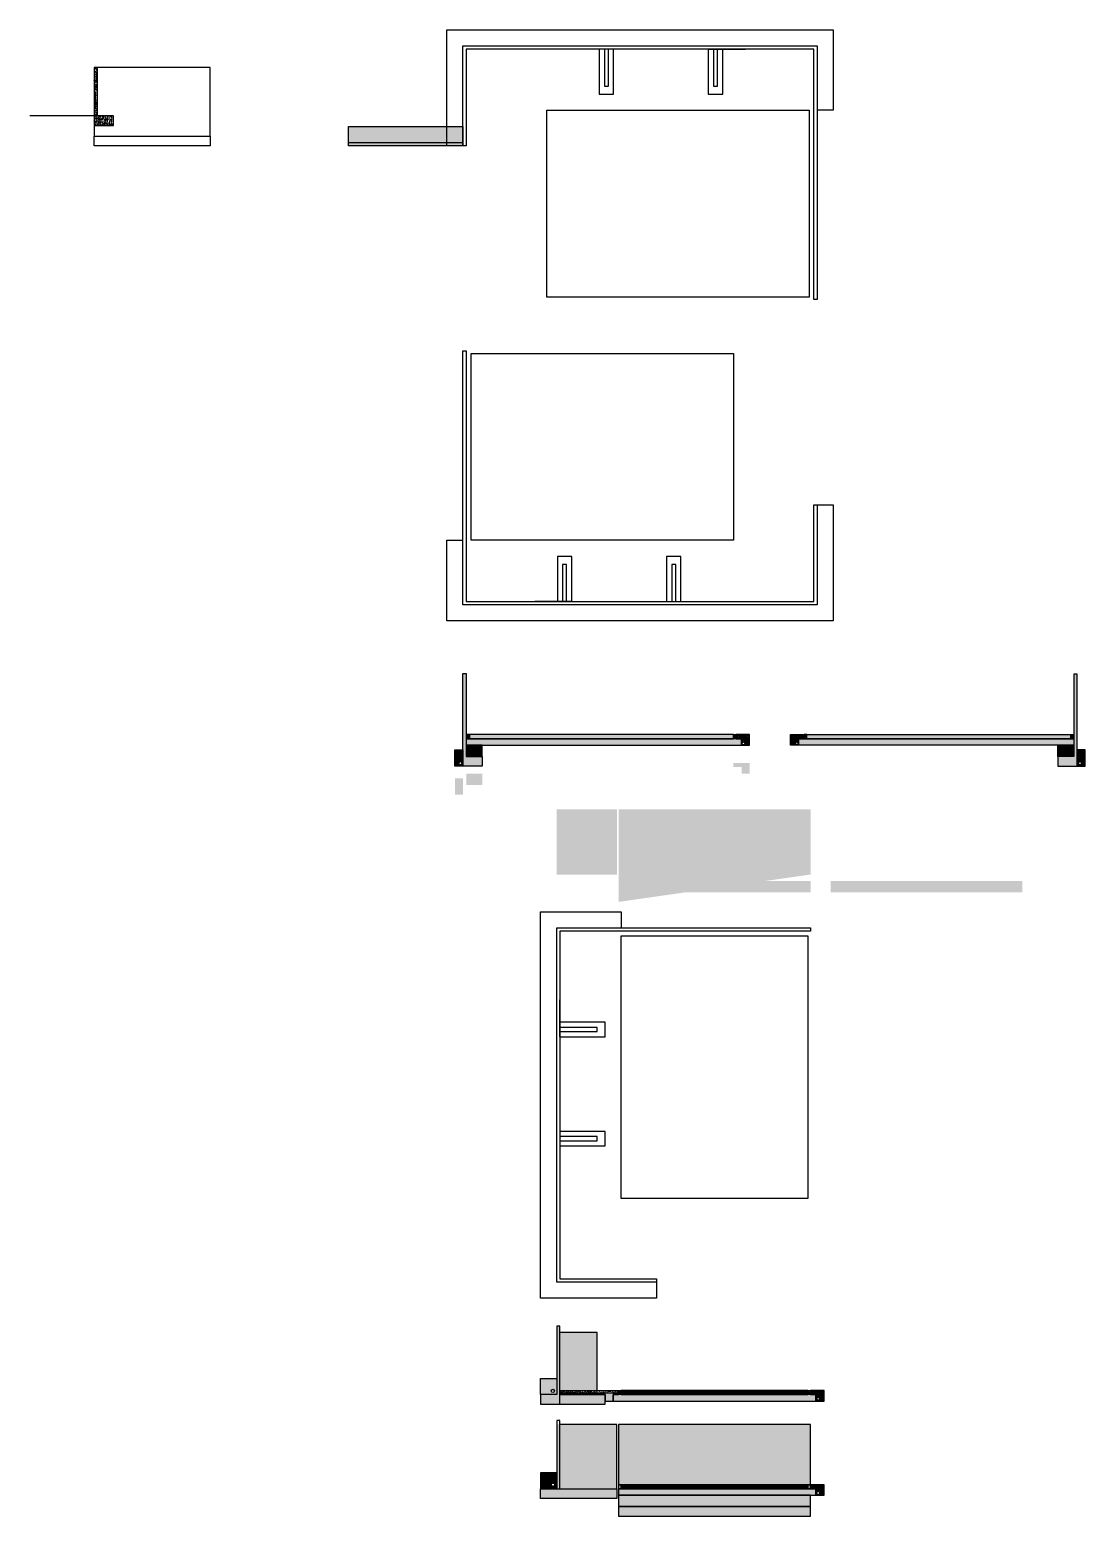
# Model space of a CAD drawing. Header units: centimetres. Extents: x 0 to 367702, y -133115 to 216934.
# Drawn here: x 28680 to 94234, y -113189 to -20873 of the extents above; entities that cross this region are included whole.
import ezdxf

# ---------------------------------------------------------------- set-up
doc = ezdxf.new("R2010")
doc.units = ezdxf.units.CM
for name, color, linetype in [('Gravier', 120, 'Continuous'), ('HACHURES', 18, 'Continuous'), ('Isolant pourtour radier', 36, 'Continuous'), ('Misapor', 4, 'Continuous'), ('Mur de soutenement', 1, 'Continuous'), ('Mur de soutenement-ajout-escalier', 244, 'Continuous'), ('Mur de soutenement-fondations', 242, 'Continuous'), ('Radier', 5, 'Continuous'), ('sol-naturel', 62, 'Continuous')]:
    doc.layers.add(name, color=color, linetype=linetype)
doc.layers.add('hatches', color=253, linetype='Continuous', lineweight=5)
pattern_1 = [(273.012788, (-25.145, 1923.139), (89.8025611, -1526.6435406), [17.08607, -1691.52418]), (229.969741, (-24.2467, 1906.0765), (987.82816778, 1167.43330043), [29.32024, -2902.70244]), (177.510447, (-43.105, 1883.626), (1885.85378546, -89.8025605), [20.67408, -2046.73614]), (312.273689, (-55.6776, 1826.152), (-1706.2486628, 1885.8537856), [26.70023, -2643.32187]), (337.833654, (-37.717, 1806.396), (-1526.6435406, 628.61792842), [26.18169, -2591.99039]), (42.273689, (-13.4704, 1796.5174), (-1885.8537856, -1706.2486628), [26.70023, -2643.32187]), (82.6942405, (6.286, 1814.478), (-269.40768351, -2065.45890786), [35.30968, -3495.65577]), (117.2553284, (10.7763, 1849.501), (-1347.03841794, 2604.27427523), [33.33598, -3300.26283]), (166.4295656, (-4.49, 1879.136), (-1885.85378546, 449.0128059), [26.79065, -2652.27728]), (220.236358, (-30.533, 1885.422), (1077.6307347, 898.0256119), [30.58566, -1498.69685]), (267.397438, (-53.8815, 1865.6654), (-89.80256114, -2065.45890785), [39.5539, -3915.83863]), (183.814075, (34.125, 1914.159), (-1167.4332957, -89.8025611), [13.50023, -1336.52829]), (216.4692344, (20.6546, 1913.261), (1347.038418, 987.82817355), [25.6841, -2542.73195]), (270, (1e-14, 1897.99), (89.80256, -89.80256), [17.96047, -161.64466]), (248.19859, (-17.062, 1902.484), (269.4076837, 628.6179285), [9.67207, -957.53112]), (336.80141, (-20.655, 1893.504), (-359.210245, 179.6051224), [13.67828, -670.23765]), (75.963757, (-8.082, 1888.116), (89.802561, 449.012806), [22.21598, -718.3149]), (206.56505, (-2.694, 1909.67), (269.407684, 89.802561), [16.06436, -385.5449]), (61.38954, (-72.74, 1841.419), (628.6179285, 1167.43329574), [22.5044, -2227.94133]), (115.346176, (-61.964, 1861.175), (628.6179284, -1347.0384182), [18.87995, -1869.11078]), (338.19859, (-20.655, 1927.629), (-628.6179285, 269.4076837), [19.344, -947.85918]), (28.61046, (-2.694, 1920.445), (-1167.4332957, -628.61792856), [22.5044, -2227.94133]), (24.443955, (-17.062, 1785.741), (-628.6179285, -269.4076836), [21.70176, -1063.38672]), (339.775141, (2.694, 1794.721), (-1436.8409797, 538.8153665), [18.1836, -1800.17967]), (111.80141, (70.046, 1838.725), (-269.4076837, 628.6179285), [19.344, -947.85918]), (62.354025, (62.862, 1856.685), (-808.2230508, -1526.64354063), [21.28914, -2107.6188]), (114.443955, (26.043, 1794.721), (269.4076836, -628.6179285), [10.85088, -1074.2376]), (146.309932, (64.658, 1833.336), (-449.012806, 269.4076836), [6.47573, -641.09975]), (210.963757, (59.27, 1836.93), (359.210245, 179.605122), [26.18168, -497.45273]), (231.009006, (36.819, 1823.458), (808.22305084, 987.82817336), [24.26335, -2402.06824]), (348.690068, (1e-14, 1880.034), (-269.407684, 89.802561), [18.3162, -439.58882]), (38.1572266, (17.9605, 1876.4417), (1706.24866293, 1347.03841825), [31.97784, -3165.80045]), (105.945396, (43.105, 1896.198), (269.4076836, -987.8281733), [13.07541, -1294.46962]), (135, (39.51, 1908.77), (-179.60512, 1e-14), [7.62, -119.38]), (165.256437, (32.329, 1824.356), (987.8281733, -269.4076837), [17.64335, -1746.69704]), (93.012787, (15.266, 1828.846), (-89.8025611, 1526.6435406), [34.17214, -1674.43811]), (45, (13.47, 1862.97), (1e-14, 179.60512), [33.02, -93.98]), (10.3048465, (36.819, 1886.32), (1526.64354044, 269.40768446), [20.08048, -1987.96584]), (299.054604, (56.576, 1889.912), (269.4076836, -449.012806), [18.49145, -906.0825]), (252.6459754, (65.556, 1873.7476), (-808.22305108, -2604.27427505), [30.10725, -2980.62322]), (220.426079, (56.5756, 1845.011), (-1257.23585695, -1077.63073453), [31.85147, -3153.29232])]
pattern_2 = [(95, (-7e-12, -38153.97), (140.09465, 117.55338), [19.05, -209.55]), (40, (-7e-12, -38153.97), (-160.01845, 110.17673), [15.24, -167.6406]), (145.45144, (11.67, -38144.18), (-19.9238, 227.7301), [16.19, -178.09024]), (91.1842, (-35.92, -38118.05), (221.41024, 161.9534), [28.575, -314.325]), (141.63556, (-17.47, -38104.56), (-7.0866, 342.82676), [24.285, -267.1356]), (36.18415, (-35.92, -38118.05), (-7.0866, 342.8268), [22.86, -251.4597]), (66, (-8.98, -38109.07), (179.51998, 34.89515), [19.05, -209.55]), (11, (-8.98, -38109.07), (-86.53993, 173.9412), [15.24, -167.64]), (116.45145, (5.98, -38106.16), (92.98005, 208.83634), [16.19, -178.08994]), (82.5, (-7e-12, -38153.97), (-57.60547, 61.973414), [0, -165.608, 0, -170.18, 0, -168.275]), (52.5, (-7e-12, -38153.97), (-23.58973, 118.087), [0, -97.028, 0, -161.798, 0, -64.135]), (12.5, (-40.05, -38194.024), (99.927863, 91.826196), [0, -63.5, 0, -198.12, 0, -262.89]), (2.5, (-58.01, -38211.98), (86.7639, 122.72239), [0, -82.55, 0, -131.572, 0, -186.69])]
pattern_3 = [(95, (0, 1768.68), (140.09465, 117.55338), [19.05, -209.55]), (40, (0, 1768.68), (-160.01845, 110.17673), [15.24, -167.64058]), (145.45144, (11.67, 1778.47), (-19.9238, 227.7301), [16.19, -178.09024]), (91.1842, (-35.92, 1804.6), (221.41024, 161.9534), [28.575, -314.325]), (141.63556, (-17.47, 1818.1), (-7.0866, 342.82676), [24.285, -267.1356]), (36.18415, (-35.92, 1804.6), (-7.0866, 342.82676), [22.86, -251.4597]), (66, (-8.98, 1813.58), (179.51998, 34.89515), [19.05, -209.55]), (11, (-8.98, 1813.58), (-86.53993, 173.9412), [15.24, -167.64]), (116.45145, (5.98, 1816.49), (92.98005, 208.83634), [16.19, -178.08994]), (82.5, (0, 1768.68), (-57.60547, 61.973414), [0, -165.608, 0, -170.18, 0, -168.275]), (52.5, (0, 1768.68), (-23.58973, 118.087), [0, -97.028, 0, -161.798, 0, -64.135]), (12.5, (-40.05, 1728.63), (99.927863, 91.826196), [0, -63.5, 0, -198.12, 0, -262.89]), (2.5, (-58.01, 1710.67), (86.7639, 122.72239), [0, -82.55, 0, -131.572, 0, -186.69])]
pattern_4 = [(45, (0, 1768.68), (14.233136, 53.118785), [31.75, -63.5]), (165, (0, 1768.68), (-53.118785, -14.2331355), [31.75, -63.5]), (105, (0, 1768.68), (-38.8856496, 38.88565), [-63.5, 31.75])]
pattern_5 = [(45, (0, 0), (4e-15, 44.9012806), [31.75, -31.75]), (135, (22.45, 22.45), (-44.9012806, 4e-15), [31.75, -31.75])]

msp = doc.modelspace()

# ---------------------------------------------------------------- hatches: boundary and pattern name
at = {"layer": 'Gravier'}
h = msp.add_hatch(dxfattribs=at)
h.set_pattern_fill('GRAVEL', color=256, scale=5, angle=45)
h.paths.add_polyline_path([(55786, -67069), (55786, -67769), (56786, -67769), (56786, -67069)])
h.paths.add_polyline_path([(55586, -68369), (55086, -68369), (55086, -67369), (55586, -67369)])
h.paths.add_polyline_path([(72386, -66419), (73386, -66419), (73386, -67069), (72886, -67069), (72886, -66669), (72386, -66669)])
h = msp.add_hatch(dxfattribs=at)
h.set_pattern_fill('GRAVEL', color=256, scale=5, angle=45)
h.paths.add_polyline_path([(55786, -67069), (55786, -67769), (56786, -67769), (56786, -67069)])
h.paths.add_polyline_path([(55586, -68369), (55086, -68369), (55086, -67369), (55586, -67369)])
h.paths.add_polyline_path([(72386, -66419), (73386, -66419), (73386, -67069), (72886, -67069), (72886, -66669), (72386, -66669)])
h = msp.add_hatch(dxfattribs=at)
h.set_pattern_fill('GRAVEL', color=256, scale=5, angle=45)
h.paths.add_polyline_path([(65251, -73735), (77171, -73735), (77171, -74435), (65251, -74435)])
h = msp.add_hatch(dxfattribs=at)
h.set_pattern_fill('GRAVEL', color=256, scale=5, angle=45)
h.paths.add_polyline_path([(65251, -112589), (77171, -112589), (77171, -111889), (65251, -111889)])
h = msp.add_hatch(dxfattribs=at)
h.set_pattern_fill('GRAVEL', color=256, scale=5, angle=45)
h.paths.add_polyline_path([(65251, -112589), (77171, -112589), (77171, -111889), (65251, -111889)])
at = {"layer": 'HACHURES'}
h = msp.add_hatch(dxfattribs=at)
h.set_pattern_fill('AR-CONC', color=256)
h.paths.add_polyline_path([(32680, -23223), (32680, -26223), (32880, -26223), (32880, -23223)])
h.paths.add_polyline_path([(32680, -26223), (32680, -26823), (33880, -26823), (33880, -26223)])
h = msp.add_hatch(dxfattribs=at)
h.set_pattern_fill('AR-CONC', color=256)
h.paths.add_polyline_path([(48486, -28073), (48486, -26873), (55586, -26873), (55586, -28073)])
at = {"layer": 'hatches'}
h = msp.add_hatch(dxfattribs=at)
h.set_pattern_fill('AR-CONC', color=256, angle=45)
h.set_pattern_definition(pattern_3)
h.paths.add_polyline_path([(55786, -66000), (56786, -66000), (56786, -66600), (55586, -66600), (55586, -60850), (55786, -60850)])
h = msp.add_hatch(dxfattribs=at)
h.set_pattern_fill('AR-CONC', color=256, angle=45)
h.set_pattern_definition(pattern_3)
h.paths.add_polyline_path([(93534, -66000), (92534, -66000), (92534, -66600), (93734, -66600), (93734, -60900), (93534, -60900)])
h = msp.add_hatch(dxfattribs=at)
h.set_pattern_fill('ZIGZAG', color=256, scale=10, angle=45)
h.set_pattern_definition(pattern_5)
h.paths.add_polyline_path([(55986, -64650), (55786, -64650), (55786, -64900), (55986, -64900)])
h = msp.add_hatch(dxfattribs=at)
h.set_pattern_fill('HONEY', color=256, scale=10, angle=45)
h.set_pattern_definition(pattern_4)
h.paths.add_polyline_path([(55786, -64900), (55786, -65300), (72886, -65300), (72886, -64900)])
h = msp.add_hatch(dxfattribs=at)
h.set_pattern_fill('GRAVEL', color=256, scale=5, angle=45)
h.paths.add_polyline_path([(55786, -65300), (55786, -66000), (56786, -66000), (56786, -65300)])
h = msp.add_hatch(dxfattribs=at)
h.set_pattern_fill('AR-CONC', color=256, angle=45)
h.set_pattern_definition(pattern_3)
h.paths.add_polyline_path([(55986, -64900), (72386, -64900), (72386, -64650), (55986, -64650)])
h = msp.add_hatch(dxfattribs=at)
h.set_pattern_fill('ZIGZAG', color=256, scale=10, angle=45)
h.set_pattern_definition(pattern_5)
h.paths.add_polyline_path([(72386, -64650), (72546, -64650), (72546, -64900), (72386, -64900)])
h = msp.add_hatch(dxfattribs=at)
h.set_pattern_fill('GRAVEL', color=256, scale=5, angle=45)
h.set_pattern_definition(pattern_1)
h.paths.add_polyline_path([(73386, -64650), (72546, -64650), (72546, -64900), (72886, -64900), (72886, -65300), (73386, -65300)])
edge = h.paths.add_edge_path(flags=16)
edge.add_arc((73002, -65191), 88.4, -180, 0, ccw=False)
edge.add_arc((73002, -65191), 88.4, 0, 180, ccw=False)
h = msp.add_hatch(dxfattribs=at)
h.set_pattern_fill('GRAVEL', color=256, scale=5, angle=45)
h.set_pattern_definition(pattern_1)
h.paths.add_polyline_path([(75934, -64650), (76774, -64650), (76774, -64900), (76434, -64900), (76434, -65300), (75934, -65300)])
edge = h.paths.add_edge_path(flags=16)
edge.add_arc((76319, -65191), 88.4, 180, 360)
edge.add_arc((76319, -65191), 88.4, 0, 180)
h = msp.add_hatch(dxfattribs=at)
h.set_pattern_fill('HONEY', color=256, scale=10, angle=45)
h.set_pattern_definition(pattern_4)
h.paths.add_polyline_path([(93534, -64900), (93534, -65300), (76434, -65300), (76434, -64900)])
h = msp.add_hatch(dxfattribs=at)
h.set_pattern_fill('ZIGZAG', color=256, scale=10, angle=45)
h.set_pattern_definition(pattern_5)
h.paths.add_polyline_path([(76934, -64650), (76774, -64650), (76774, -64900), (76934, -64900)])
h = msp.add_hatch(dxfattribs=at)
h.set_pattern_fill('AR-CONC', color=256, angle=45)
h.set_pattern_definition(pattern_3)
h.paths.add_polyline_path([(93334, -64900), (76934, -64900), (76934, -64650), (93334, -64650)])
h = msp.add_hatch(dxfattribs=at)
h.set_pattern_fill('GRAVEL', color=256, scale=5, angle=45)
h.paths.add_polyline_path([(93534, -65300), (93534, -66000), (92534, -66000), (92534, -65300)])
h = msp.add_hatch(dxfattribs=at)
h.set_pattern_fill('ZIGZAG', color=256, scale=10, angle=45)
h.set_pattern_definition(pattern_5)
h.paths.add_polyline_path([(93334, -64650), (93534, -64650), (93534, -64900), (93334, -64900)])
h = msp.add_hatch(dxfattribs=at)
h.set_pattern_fill('GRAVEL', color=256, scale=5, angle=45)
h.paths.add_polyline_path([(55319, -66419, 1), (55519, -66419, 1)], flags=16)
h.paths.add_polyline_path([(55586, -66600), (55086, -66600), (55086, -65600), (55586, -65600)])
h = msp.add_hatch(dxfattribs=at)
h.set_pattern_fill('GRAVEL', color=256, scale=5, angle=45)
h.paths.add_polyline_path([(93802, -66419, 1), (94002, -66419, 1)], flags=16)
h.paths.add_polyline_path([(93734, -66600), (94234, -66600), (94234, -65600), (93734, -65600)])
h = msp.add_hatch(dxfattribs=at)
h.set_pattern_fill('GRAVEL', color=256, scale=5, angle=45)
h.paths.add_polyline_path([(61411, -73335), (65151, -73335), (65151, -69285), (61411, -69285)])
h.paths.add_polyline_path([(65251, -73735), (77171, -73735), (77171, -74435), (65251, -74435)], flags=17)
edge = h.paths.add_edge_path()
edge.add_line((77171, -73335), (77171, -69285))
edge.add_line((77171, -69285), (65251, -69285))
edge.add_line((65251, -69285), (65251, -75035))
h = msp.add_hatch(dxfattribs=at)
h.set_pattern_fill('GRAVEL', color=256, scale=5, angle=45)
h.paths.add_polyline_path([(65251, -73735), (77171, -73735), (77171, -74435), (65251, -74435)])
h = msp.add_hatch(dxfattribs=at)
h.set_pattern_fill('GRAVEL', color=256, scale=5, angle=45)
h.paths.add_polyline_path([(65251, -73735), (77171, -73735), (77171, -74435), (65251, -74435)])
h = msp.add_hatch(dxfattribs=at)
h.set_pattern_fill('GRAVEL', color=256, scale=5, angle=45)
h.paths.add_polyline_path([(65251, -73735), (77171, -73735), (77171, -74435), (65251, -74435)])
h = msp.add_hatch(dxfattribs=at)
h.set_pattern_fill('GRAVEL', color=256, scale=5, angle=45)
h.paths.add_polyline_path([(65251, -73735), (77171, -73735), (77171, -74435), (65251, -74435)])
h = msp.add_hatch(dxfattribs=at)
h.set_pattern_fill('GRAVEL', color=256, scale=5, angle=45)
h.paths.add_polyline_path([(65251, -73735), (77171, -73735), (77171, -74435), (65251, -74435)])
h = msp.add_hatch(dxfattribs=at)
h.set_pattern_fill('GRAVEL', color=256, scale=5, angle=45)
h.paths.add_polyline_path([(77171, -73735), (65251, -73735), (65251, -74435), (77171, -74435)], flags=17)
h.paths.add_polyline_path([(65251, -73735), (77171, -73735), (77171, -74435), (65251, -74435)])
h = msp.add_hatch(dxfattribs=at)
h.set_pattern_fill('GRAVEL', color=256, scale=5, angle=45)
h.paths.add_polyline_path([(90334, -73735), (78414, -73735), (78414, -74435), (90334, -74435)])
h = msp.add_hatch(dxfattribs=at)
h.set_pattern_fill('GRAVEL', color=256, scale=5, angle=45)
h.paths.add_polyline_path([(78414, -73735), (90334, -73735), (90334, -74435), (78414, -74435)])
h = msp.add_hatch(dxfattribs=at)
h.set_pattern_fill('AR-CONC', color=256)
h.paths.add_polyline_path([(61611, -101386), (61411, -101386), (61411, -105636), (60411, -105636), (60411, -106236), (61611, -106236)])
h.paths.add_polyline_path([(64411, -105636), (61611, -105636), (61611, -106236), (64411, -106236)])
h = msp.add_hatch(dxfattribs=at)
h.set_pattern_fill('AR-CONC', color=256, angle=45)
edge = h.paths.add_edge_path()
edge.add_line((61611, -105636), (63911, -105636))
edge.add_line((63911, -105636), (63911, -101786))
edge.add_line((63911, -101786), (61611, -101786))
h = msp.add_hatch(dxfattribs=at)
h.set_pattern_fill('GRAVEL', color=256, scale=5, angle=45)
h.paths.add_polyline_path([(61267, -105403, 1), (61067, -105403, 1)], flags=16)
h.paths.add_polyline_path([(60411, -105636), (60411, -104636), (61411, -104636), (61411, -105636)])
h.paths.add_polyline_path([(61611, -105636), (64411, -105636), (64411, -106036), (64911, -106036), (64911, -105636), (65251, -105636), (65251, -105536), (61611, -105536)])
h = msp.add_hatch(dxfattribs=at)
h.set_pattern_fill('AR-CONC', color=256)
h.set_pattern_definition([(50, (-1e-11, -36000), (182.18467, -15.93909), [19.05, -209.55]), (355, (-1e-11, -36000), (-35.24342, 191.05685), [15.24, -167.6406]), (100.45144, (15.18, -36001.33), (146.94125, 175.11775), [16.19, -178.09024]), (46.1842, (-1e-11, -35949.2), (271.07904, -42.04233), [28.575, -314.325]), (96.63556, (22.6, -35952.7), (237.4041, 247.4261), [24.285, -267.1356]), (351.18415, (-1e-11, -35949.2), (237.4041, 247.4261), [22.86, -251.4597]), (21, (25.4, -35961.9), (151.6144, -102.2652), [19.05, -209.55]), (326, (25.4, -35961.9), (61.80203, 184.18797), [15.24, -167.64]), (71.45144, (38.03, -35970.42), (213.41642, 81.92277), [16.19, -178.08994]), (37.5, (-1e-11, -36000), (3.088603, 84.55504), [0, -165.608, 0, -170.18, 0, -168.275]), (7.5, (-1e-11, -36000), (66.81966, 100.180575), [0, -97.028, 0, -161.798, 0, -64.135]), (327.5, (-56.64, -36000), (135.590595, -5.728744), [0, -63.5, 0, -198.12, 0, -262.89]), (317.5, (-82.04, -36000), (148.12918, 25.42649), [0, -82.55, 0, -131.572, 0, -186.69])])
h.paths.add_polyline_path([(61611, -105386), (65251, -105386), (65251, -105536), (61611, -105536)])
h = msp.add_hatch(dxfattribs=at)
h.set_pattern_fill('HONEY', color=256, scale=10, angle=45)
h.set_pattern_definition([(45, (-1e-11, -36000), (14.233136, 53.118785), [31.75, -63.5]), (165, (-1e-11, -36000), (-53.118785, -14.2331355), [31.75, -63.5]), (105, (-1e-11, -36000), (-38.8856496, 38.88565), [-63.5, 31.75])])
h.paths.add_polyline_path([(65411, -105636), (64911, -105636), (64911, -106036), (77511, -106036), (77511, -105636)])
h = msp.add_hatch(dxfattribs=at)
h.set_pattern_fill('ZIGZAG', color=256, scale=10, angle=45)
h.set_pattern_definition(pattern_5)
h.paths.add_polyline_path([(65251, -105386), (65411, -105386), (65411, -105636), (65251, -105636)])
h = msp.add_hatch(dxfattribs=at)
h.set_pattern_fill('ANSI31', color=256, scale=20)
h.paths.add_polyline_path([(65411, -105636), (77011, -105636), (77011, -105386), (65411, -105386)])
h = msp.add_hatch(dxfattribs=at)
h.set_pattern_fill('ZIGZAG', color=256, scale=10, angle=45)
h.set_pattern_definition(pattern_5)
h.paths.add_polyline_path([(77011, -105386), (77171, -105386), (77171, -105636), (77011, -105636)])
h = msp.add_hatch(dxfattribs=at)
h.set_pattern_fill('GRAVEL', color=256, scale=5, angle=45)
h.paths.add_polyline_path([(77747, -105897, 1), (77547, -105897, 1)], flags=16)
h.paths.add_polyline_path([(77511, -106036), (78011, -106036), (78011, -105386), (77171, -105386), (77171, -105636), (77511, -105636)])
h = msp.add_hatch(dxfattribs=at)
h.set_pattern_fill('AR-CONC', color=256, angle=45)
h.set_pattern_definition(pattern_2)
h.paths.add_polyline_path([(61411, -111489), (65151, -111489), (65151, -107489), (61411, -107489)])
h = msp.add_hatch(dxfattribs=at)
h.set_pattern_fill('AR-CONC', color=256, angle=45)
h.set_pattern_definition(pattern_2)
h.paths.add_polyline_path([(65251, -111239), (65411, -111239), (77011, -111239), (77171, -111239), (77171, -107489), (65251, -107489)])
h = msp.add_hatch(dxfattribs=at)
h.set_pattern_fill('GRAVEL', color=256, scale=5, angle=45)
h.set_pattern_definition([(273.012788, (-25.145, -37999.512), (89.8025611, -1526.6435406), [17.08607, -1691.52418]), (229.969741, (-24.2467, -38016.5746), (987.82816778, 1167.43330043), [29.32024, -2902.70244]), (177.510447, (-43.105, -38039.025), (1885.85378546, -89.8025605), [20.67408, -2046.73614]), (312.273689, (-55.6776, -38096.499), (-1706.2486628, 1885.8537856), [26.70023, -2643.32187]), (337.833654, (-37.717, -38116.2554), (-1526.6435406, 628.61792842), [26.18169, -2591.99039]), (42.273689, (-13.4704, -38126.134), (-1885.8537856, -1706.2486628), [26.70023, -2643.32187]), (82.6942405, (6.286, -38108.173), (-269.40768351, -2065.45890786), [35.30968, -3495.65577]), (117.2553284, (10.7763, -38073.15), (-1347.03841794, 2604.27427523), [33.33598, -3300.26283]), (166.4295656, (-4.49, -38043.5154), (-1885.85378546, 449.0128059), [26.79065, -2652.27728]), (220.236358, (-30.533, -38037.229), (1077.6307347, 898.0256119), [30.58566, -1498.69685]), (267.397438, (-53.8815, -38056.9858), (-89.80256114, -2065.45890785), [39.5539, -3915.83863]), (183.814075, (34.125, -38008.492), (-1167.4332957, -89.8025611), [13.50023, -1336.52829]), (216.4692344, (20.6546, -38009.3904), (1347.038418, 987.82817355), [25.6841, -2542.73195]), (270, (-7e-12, -38024.66), (89.80256, -89.80256), [17.96047, -161.64466]), (248.19859, (-17.062, -38020.167), (269.4076837, 628.6179285), [9.67207, -957.53112]), (336.80141, (-20.655, -38029.147), (-359.210245, 179.6051224), [13.67828, -670.23765]), (75.963757, (-8.082, -38034.535), (89.802561, 449.012806), [22.21598, -718.3149]), (206.56505, (-2.694, -38012.982), (269.407684, 89.802561), [16.06436, -385.5449]), (61.38954, (-72.74, -38081.2324), (628.6179285, 1167.43329574), [22.5044, -2227.94133]), (115.346176, (-61.964, -38061.476), (628.6179284, -1347.0384182), [18.87995, -1869.11078]), (338.19859, (-20.655, -37995.022), (-628.6179285, 269.4076837), [19.344, -947.85918]), (28.61046, (-2.694, -38002.206), (-1167.4332957, -628.61792856), [22.5044, -2227.94133]), (24.443955, (-17.062, -38136.91), (-628.6179285, -269.4076836), [21.70176, -1063.38672]), (339.775141, (2.694, -38127.93), (-1436.8409797, 538.8153665), [18.1836, -1800.17967]), (111.80141, (70.046, -38083.927), (-269.4076837, 628.6179285), [19.344, -947.85918]), (62.354025, (62.862, -38065.966), (-808.2230508, -1526.64354063), [21.28914, -2107.6188]), (114.443955, (26.043, -38127.93), (269.4076836, -628.6179285), [10.85088, -1074.2376]), (146.309932, (64.658, -38089.315), (-449.012806, 269.4076836), [6.47573, -641.09975]), (210.963757, (59.27, -38085.723), (359.210245, 179.605122), [26.18168, -497.45273]), (231.009006, (36.819, -38099.193), (808.22305084, 987.82817336), [24.26335, -2402.06824]), (348.690068, (-7e-12, -38042.617), (-269.407684, 89.802561), [18.3162, -439.58882]), (38.1572266, (17.9605, -38046.2094), (1706.24866293, 1347.03841825), [31.97784, -3165.80045]), (105.945396, (43.105, -38026.453), (269.4076836, -987.8281733), [13.07541, -1294.46962]), (135, (39.51, -38013.88), (-179.60512, 1e-14), [7.62, -119.38]), (165.256437, (32.329, -38098.295), (987.8281733, -269.4076837), [17.64335, -1746.69704]), (93.012787, (15.266, -38093.805), (-89.8025611, 1526.6435406), [34.17214, -1674.43811]), (45, (13.47, -38059.68), (1e-14, 179.60512), [33.02, -93.98]), (10.3048465, (36.819, -38036.331), (1526.64354044, 269.40768446), [20.08048, -1987.96584]), (299.054604, (56.576, -38032.739), (269.4076836, -449.012806), [18.49145, -906.0825]), (252.6459754, (65.556, -38048.9035), (-808.22305108, -2604.27427505), [30.10725, -2980.62322]), (220.426079, (56.5756, -38077.6403), (-1257.23585695, -1077.63073453), [31.85147, -3153.29232])])
h.paths.add_polyline_path([(61070, -111232, 1), (61270, -111232, 1)], flags=16)
h.paths.add_polyline_path([(60411, -111489), (61411, -111489), (61411, -110489), (60411, -110489)])
h = msp.add_hatch(dxfattribs=at)
h.set_pattern_fill('AR-CONC', color=256, angle=45)
h.set_pattern_definition(pattern_2)
h.paths.add_polyline_path([(60411, -111489), (65151, -111489), (65151, -112089), (60411, -112089)])
h = msp.add_hatch(dxfattribs=at)
h.set_pattern_fill('ZIGZAG', color=256, scale=10, angle=45)
h.set_pattern_definition([(45, (-7e-12, -38153.973), (4e-15, 44.901281), [31.75, -31.75]), (135, (22.45, -38131.522), (-44.901281, 4e-15), [31.75, -31.75])])
h.paths.add_polyline_path([(77171, -111239), (77011, -111239), (77011, -111489), (77171, -111489)])
h.paths.add_polyline_path([(65251, -111489), (65411, -111489), (65411, -111239), (65251, -111239)])
h = msp.add_hatch(dxfattribs=at)
h.set_pattern_fill('HONEY', color=256, scale=10, angle=45)
h.set_pattern_definition([(45, (-7e-12, -38153.973), (14.233136, 53.118785), [31.75, -63.5]), (165, (-7e-12, -38153.973), (-53.118785, -14.2331355), [31.75, -63.5]), (105, (-7e-12, -38153.973), (-38.8856496, 38.88565), [-63.5, 31.75])])
h.paths.add_polyline_path([(65251, -111489), (65251, -111889), (77511, -111889), (77511, -111489)])
h = msp.add_hatch(dxfattribs=at)
h.set_pattern_fill('ANSI31', color=256, scale=20)
h.paths.add_polyline_path([(65411, -111489), (77011, -111489), (77011, -111239), (65411, -111239)])
h = msp.add_hatch(dxfattribs=at)
h.set_pattern_fill('GRAVEL', color=256, scale=5, angle=45)
h.set_pattern_definition([(273.0127875, (-25.145, 1216.339), (89.8025611, -1526.6435406), [17.08607, -1691.52418]), (229.969741, (-24.2467, 1199.277), (987.82816778, 1167.43330043), [29.32024, -2902.70244]), (177.510447, (-43.105, 1176.826), (1885.85378546, -89.8025605), [20.67408, -2046.73614]), (312.273689, (-55.6776, 1119.3525), (-1706.2486628, 1885.8537856), [26.70023, -2643.32187]), (337.833654, (-37.717, 1099.596), (-1526.6435406, 628.61792842), [26.18169, -2591.99039]), (42.273689, (-13.4704, 1089.7177), (-1885.8537856, -1706.2486628), [26.70023, -2643.32187]), (82.6942405, (6.286, 1107.678), (-269.40768351, -2065.45890786), [35.30968, -3495.65577]), (117.2553284, (10.7763, 1142.701), (-1347.03841794, 2604.27427523), [33.33598, -3300.26283]), (166.4295656, (-4.49, 1172.336), (-1885.85378546, 449.0128059), [26.79065, -2652.27728]), (220.236358, (-30.533, 1178.622), (1077.6307347, 898.0256119), [30.58566, -1498.69685]), (267.3974378, (-53.8815, 1158.8657), (-89.80256114, -2065.45890785), [39.5539, -3915.83863]), (183.814075, (34.125, 1207.359), (-1167.4332957, -89.8025611), [13.50023, -1336.52829]), (216.4692344, (20.6546, 1206.461), (1347.038418, 987.82817355), [25.6841, -2542.73195]), (270, (1e-14, 1191.195), (89.80256, -89.80256), [17.96047, -161.64466]), (248.19859, (-17.062, 1195.685), (269.4076837, 628.6179285), [9.67207, -957.53112]), (336.80141, (-20.655, 1186.704), (-359.210245, 179.6051224), [13.67828, -670.23765]), (75.963757, (-8.082, 1181.316), (89.8025612, 449.012806), [22.21598, -718.31491]), (206.56505, (-2.694, 1202.87), (269.407684, 89.802561), [16.06436, -385.5449]), (61.3895403, (-72.74, 1134.619), (628.61792847, 1167.43329574), [22.5044, -2227.94133]), (115.346176, (-61.964, 1154.3755), (628.61792843, -1347.0384182), [18.87995, -1869.11078]), (338.19859, (-20.655, 1220.83), (-628.6179285, 269.4076837), [19.344, -947.85918]), (28.6104597, (-2.694, 1213.645), (-1167.4332957, -628.61792856), [22.5044, -2227.94133]), (24.443955, (-17.062, 1078.941), (-628.6179285, -269.4076836), [21.70176, -1063.38672]), (339.7751406, (2.694, 1087.922), (-1436.84097966, 538.8153665), [18.18361, -1800.17967]), (111.80141, (70.046, 1131.925), (-269.4076837, 628.6179285), [19.344, -947.85918]), (62.3540246, (62.862, 1149.8854), (-808.2230508, -1526.64354063), [21.28914, -2107.6188]), (114.443955, (26.043, 1087.922), (269.4076836, -628.6179285), [10.85088, -1074.2376]), (146.309932, (64.658, 1126.537), (-449.012806, 269.4076836), [6.47573, -641.09975]), (210.963757, (59.27, 1130.13), (359.210245, 179.6051224), [26.18168, -497.45273]), (231.009006, (36.819, 1116.6585), (808.22305084, 987.82817336), [24.26335, -2402.06824]), (348.690068, (1e-14, 1173.234), (-269.407684, 89.802561), [18.31619, -439.58882]), (38.1572266, (17.9605, 1169.642), (1706.24866293, 1347.03841825), [31.97784, -3165.80045]), (105.945396, (43.105, 1189.399), (269.4076836, -987.8281733), [13.07541, -1294.46962]), (135, (39.51, 1201.97), (-179.60512, 1e-14), [7.62, -119.38]), (165.256437, (32.329, 1117.5565), (987.8281733, -269.4076837), [17.64335, -1746.69704]), (93.0127875, (15.266, 1122.047), (-89.8025611, 1526.6435406), [34.17214, -1674.43811]), (45, (13.47, 1156.17), (1e-14, 179.60512), [33.02, -93.98]), (10.3048465, (36.819, 1179.52), (1526.64354044, 269.40768446), [20.08048, -1987.96584]), (299.054604, (56.576, 1183.112), (269.4076836, -449.012806), [18.49145, -906.0825]), (252.6459754, (65.556, 1166.948), (-808.22305108, -2604.27427505), [30.10725, -2980.62322]), (220.4260787, (56.5756, 1138.211), (-1257.23585695, -1077.63073453), [31.85147, -3153.29232])])
h.paths.add_polyline_path([(77747, -111751, 1), (77547, -111751, 1)], flags=16)
h.paths.add_polyline_path([(77511, -111889), (78011, -111889), (78011, -111239), (77171, -111239), (77171, -111489), (77511, -111489)])
h = msp.add_hatch(dxfattribs=at)
h.set_pattern_fill('GRAVEL', color=256, scale=5, angle=45)
h.paths.add_polyline_path([(65251, -112589), (77171, -112589), (77171, -111889), (65251, -111889)])
h = msp.add_hatch(dxfattribs=at)
h.set_pattern_fill('GRAVEL', color=256, scale=5)
h.set_pattern_definition([(228.0127875, (-12964.186, -40835.037), (-1016.0000001, -1142.9999999), [17.08607, -1691.52418]), (184.969741, (-12975.616, -40847.737), (1523.9999994, 127.00000723), [29.32024, -2902.70244]), (132.510447, (-13004.826, -40850.277), (1270.00000054, -1396.9999995), [20.67408, -2046.73614]), (267.273689, (-13054.356, -40882.027), (127.00000027, 2540), [26.70023, -2643.32187]), (292.833654, (-13055.626, -40908.697), (-635.00000005, 1523.99999998), [26.18168, -2591.99039]), (357.273689, (-13045.466, -40932.827), (-2540, 127.00000027), [26.70023, -2643.32187]), (37.6942405, (-13018.796, -40934.097), (-1650.99999993, -1270.0000001), [35.30968, -3495.65577]), (72.2553284, (-12990.856, -40912.507), (889.00000024, 2793.99999992), [33.33598, -3300.26283]), (121.4295656, (-12980.696, -40880.757), (-1016.00000014, 1650.9999999), [26.79065, -2652.27728]), (175.236358, (-12994.666, -40857.897), (1397, -127.0000002), [30.58566, -1498.69685]), (222.397438, (-13025.146, -40855.357), (-1523.99999995, -1397.00000005), [39.5539, -3915.83863]), (138.814075, (-12928.626, -40883.297), (-889, 762), [13.50023, -1336.52829]), (171.4692344, (-12938.786, -40874.407), (1651.00000004, -253.9999997), [25.6841, -2542.73195]), (225, (-12964.19, -40870.6), (-2e-14, -127), [17.96047, -161.64466]), (203.19859, (-12973.076, -40855.357), (635, 254), [9.67207, -957.53112]), (291.80141, (-12981.966, -40859.167), (-127, 381), [13.67828, -670.23765]), (30.963757, (-12976.886, -40871.867), (381, 254), [22.21598, -718.31491]), (161.56505, (-12957.836, -40860.437), (254, -127), [16.06436, -385.5449]), (16.38954, (-13055.626, -40859.167), (1270, 381), [22.5044, -2227.94133]), (70.346176, (-13034.036, -40852.817), (-508.00000005, -1397), [18.87995, -1869.11078]), (293.19859, (-12957.836, -40835.037), (-254, 635), [19.344, -947.85918]), (343.61046, (-12950.216, -40852.817), (-1270.00000003, 380.9999999), [22.5044, -2227.94133]), (339.443955, (-13055.626, -40937.907), (-635, 254), [21.70176, -1063.38672]), (294.775141, (-13035.306, -40945.527), (-635.00000076, 1396.99999966), [18.1836, -1800.17967]), (66.80141, (-12956.566, -40962.037), (254, 635), [19.344, -947.85918]), (17.354025, (-12948.946, -40944.257), (-1650.99999997, -508.0000001), [21.28914, -2107.6188]), (69.443955, (-13018.796, -40962.037), (-254, -635), [10.85088, -1074.2376]), (101.309932, (-12964.186, -40962.037), (-127, 508), [6.47573, -641.09975]), (165.963757, (-12965.456, -40955.687), (381, -127), [26.18169, -497.45273]), (186.009006, (-12990.856, -40949.337), (1270, 127.00000007), [24.26335, -2402.06824]), (303.690068, (-12976.886, -40883.297), (-127, 254), [18.3162, -439.58882]), (353.1572266, (-12966.726, -40898.537), (2159.00000001, -253.99999989), [31.97784, -3165.80045]), (60.945396, (-12934.976, -40902.347), (-508, -889), [13.07541, -1294.46962]), (90, (-12928.63, -40890.92), (-127, 127), [7.62, -119.38]), (120.256437, (-12993.396, -40945.527), (507.99999994, -889), [17.64335, -1746.69704]), (48.0127875, (-13002.286, -40930.287), (1016.0000001, 1142.9999999), [34.17214, -1674.43811]), (0, (-12979.43, -40904.89), (127, 127), [33.02, -93.98]), (325.3048465, (-12946.406, -40904.887), (1270.0000005, -888.9999993), [20.08048, -1987.96584]), (254.054604, (-12929.896, -40916.317), (-127, -508), [18.49145, -906.0825]), (207.6459754, (-12934.976, -40934.097), (-2413.0000001, -1269.99999983), [30.10725, -2980.62322]), (175.4260787, (-12961.646, -40948.067), (-1651, 127), [31.85147, -3153.29232])])
h.paths.add_polyline_path([(65251, -112589), (77171, -112589), (77171, -111889), (65251, -111889)])
h = msp.add_hatch(dxfattribs=at)
h.set_pattern_fill('AR-CONC', color=256, angle=45)
h.set_pattern_definition(pattern_2)
h.paths.add_polyline_path([(65251, -113189), (77171, -113189), (77171, -112589), (65251, -112589)])
at = {"layer": 'Mur de soutenement-fondations'}
h = msp.add_hatch(dxfattribs=at)
h.set_pattern_fill('GRAVEL', color=256, scale=5, angle=45)
h.paths.add_polyline_path([(65251, -73735), (77171, -73735), (77171, -74435), (65251, -74435)])
h = msp.add_hatch(dxfattribs=at)
h.set_pattern_fill('GRAVEL', color=256, scale=5, angle=45)
h.paths.add_polyline_path([(65251, -112589), (77171, -112589), (77171, -111889), (65251, -111889)])

# ---------------------------------------------------------------- linework, layer by layer
at = {"layer": 'Gravier'}
for points in [[(55786, -65300), (55786, -66000), (56786, -66000), (56786, -65300), (55786, -65300)], [(93534, -65300), (93534, -66000), (92534, -66000), (92534, -65300), (93534, -65300)], [(55586, -66600), (55086, -66600), (55086, -65600), (55586, -65600), (55586, -66600)], [(93734, -66600), (94234, -66600), (94234, -65600), (93734, -65600), (93734, -66600)], [(60411, -105636), (60411, -104636), (61411, -104636), (61411, -105636), (60411, -105636)]]:
    msp.add_lwpolyline(points, dxfattribs=at)
for points in [[(73386, -64650), (72546, -64650), (72546, -64900), (72886, -64900), (72886, -65300), (73386, -65300)], [(75934, -64650), (76774, -64650), (76774, -64900), (76434, -64900), (76434, -65300), (75934, -65300)], [(61611, -105636), (64411, -105636), (64411, -106036), (64911, -106036), (64911, -105636), (65251, -105636), (65251, -105536), (61611, -105536)], [(77511, -106036), (78011, -106036), (78011, -105386), (77171, -105386), (77171, -105636), (77511, -105636)], [(60411, -111489), (61411, -111489), (61411, -110489), (60411, -110489)], [(77511, -111889), (78011, -111889), (78011, -111239), (77171, -111239), (77171, -111489), (77511, -111489)], [(65251, -112589), (77171, -112589), (77171, -111889), (65251, -111889)]]:
    msp.add_lwpolyline(points, close=True, dxfattribs=at)
for points in [[(73090, -65191, -1), (72913, -65191, -1)], [(73090, -65191, -1), (72913, -65191, -1)], [(73090, -65191, -1), (72913, -65191, -1)], [(73090, -65191, -1), (72913, -65191, -1)], [(76230, -65191, 1), (76407, -65191, 1)], [(76230, -65191, 1), (76407, -65191, 1)], [(76230, -65191, 1), (76407, -65191, 1)], [(76230, -65191, 1), (76407, -65191, 1)]]:
    msp.add_lwpolyline(points, format="xyb", close=True, dxfattribs=at)
for centre, radius in [((73002, -65191), 88.4), ((76319, -65191), 88.4), ((55419, -66419), 100), ((93902, -66419), 100), ((61167, -105403), 100), ((77647, -105897), 100), ((61170, -111232), 100), ((77647, -111751), 100)]:
    msp.add_circle(centre, radius, dxfattribs=at)
at = {"layer": 'hatches'}
msp.add_lwpolyline([(65411, -105636), (77011, -105636), (77011, -105386), (65411, -105386)], close=True, dxfattribs=at)
at = {"layer": 'Isolant pourtour radier'}
for points in [[(55986, -64650), (55786, -64650), (55786, -64900), (55986, -64900), (55986, -64650)], [(72386, -64650), (72546, -64650), (72546, -64900), (72386, -64900), (72386, -64650)], [(76934, -64650), (76774, -64650), (76774, -64900), (76934, -64900), (76934, -64650)], [(93334, -64650), (93534, -64650), (93534, -64900), (93334, -64900), (93334, -64650)], [(65251, -105386), (65411, -105386), (65411, -105636), (65251, -105636), (65251, -105386)]]:
    msp.add_lwpolyline(points, dxfattribs=at)
for points in [[(77011, -105386), (77171, -105386), (77171, -105636), (77011, -105636)], [(65251, -111489), (65411, -111489), (65411, -111239), (65251, -111239)], [(77171, -111239), (77011, -111239), (77011, -111489), (77171, -111489)]]:
    msp.add_lwpolyline(points, close=True, dxfattribs=at)
at = {"layer": 'Misapor'}
for points in [[(55786, -64900), (55786, -65300), (72886, -65300), (72886, -64900), (55786, -64900)], [(93534, -64900), (93534, -65300), (76434, -65300), (76434, -64900), (93534, -64900)], [(65411, -105636), (64911, -105636), (64911, -106036), (77511, -106036), (77511, -105636), (65411, -105636)]]:
    msp.add_lwpolyline(points, dxfattribs=at)
for points in [[(73386, -64650), (72546, -64650), (72546, -64900), (72886, -64900), (72886, -65300), (73386, -65300)], [(75934, -64650), (76774, -64650), (76774, -64900), (76434, -64900), (76434, -65300), (75934, -65300)], [(65251, -111489), (65251, -111889), (77511, -111889), (77511, -111489)]]:
    msp.add_lwpolyline(points, close=True, dxfattribs=at)
for points in [[(73090, -65191, -1), (72913, -65191, -1)], [(76230, -65191, 1), (76407, -65191, 1)]]:
    msp.add_lwpolyline(points, format="xyb", close=True, dxfattribs=at)
at = {"layer": 'Mur de soutenement'}
for points in [[(55586, -22073), (55586, -21873), (77586, -21873), (77586, -22073)], [(55786, -22073), (55786, -28073), (55586, -28073), (55586, -21873), (55786, -21873)], [(77386, -22073), (55786, -22073)], [(64370, -22073), (64370, -24373), (64620, -24373), (64620, -22073), (64370, -22073)], [(70826, -22073), (73126, -22073)], [(71146, -22073), (71146, -24373), (71396, -24373), (71396, -22073), (71146, -22073)], [(77386, -21873), (77586, -21873), (77586, -37633), (77386, -37633), (77386, -22073)], [(55786, -56580), (55586, -56580), (55586, -40820), (55786, -40820), (55786, -56380)], [(77386, -56380), (77386, -50380), (77586, -50380), (77586, -56580), (77386, -56580)], [(62026, -56380), (62026, -54080), (61776, -54080), (61776, -56380), (62026, -56380)], [(68802, -56380), (68802, -54080), (68552, -54080), (68552, -56380), (68802, -56380)], [(77586, -56380), (77586, -56580), (55586, -56580), (55586, -56380)], [(55786, -56380), (77386, -56380)], [(62346, -56380), (60046, -56380)], [(61411, -76848), (61411, -76648), (77171, -76648), (77171, -76848), (61611, -76848)], [(61611, -98648), (61411, -98648), (61411, -76648), (61611, -76648)], [(61611, -76848), (61611, -98448)], [(61611, -83408), (61611, -81108)], [(61611, -83088), (63911, -83088), (63911, -82838), (61611, -82838), (61611, -83088)], [(61611, -89864), (63911, -89864), (63911, -89614), (61611, -89614), (61611, -89864)], [(61611, -98448), (67611, -98448), (67611, -98648), (61411, -98648), (61411, -98448)]]:
    msp.add_lwpolyline(points, dxfattribs=at)
at = {"layer": 'Mur de soutenement-ajout-escalier'}
for points in [[(39880, -27473), (39880, -23223), (32680, -23223), (32680, -27473)], [(48486, -28073), (48486, -26873), (55586, -26873), (55586, -28073)], [(55586, -28073), (48486, -28073), (48486, -27873), (55586, -27873)]]:
    msp.add_lwpolyline(points, close=True, dxfattribs=at)
for points in [[(32680, -23223), (32680, -26223), (32880, -26223), (32880, -23223), (32680, -23223)], [(32680, -26223), (32680, -26823), (33880, -26823), (33880, -26223), (32680, -26223), (32680, -26823)], [(39880, -27473), (39880, -28073), (32680, -28073), (32680, -27473), (39880, -27473)]]:
    msp.add_lwpolyline(points, dxfattribs=at)
at = {"layer": 'Mur de soutenement-fondations'}
for p, q in [((60411, -105636), (60411, -106236)), ((60411, -106236), (61611, -106236))]:
    msp.add_line(p, q, dxfattribs=at)
for points in [[(55586, -28073), (54586, -28073), (54586, -20873), (78586, -20873), (78586, -25873), (77586, -25873)], [(64370, -22073), (64045, -22073), (64045, -24873), (64945, -24873), (64945, -22073), (64045, -22073)], [(71146, -22073), (70821, -22073), (70821, -24873), (71721, -24873), (71721, -22073), (70821, -22073)], [(77586, -50380), (78586, -50380), (78586, -57580), (54586, -57580), (54586, -52580), (55586, -52580)], [(62026, -56380), (62351, -56380), (62351, -53580), (61451, -53580), (61451, -56380), (62351, -56380)], [(68802, -56380), (69127, -56380), (69127, -53580), (68227, -53580), (68227, -56380), (69127, -56380)], [(67611, -98648), (67611, -99648), (60411, -99648), (60411, -75648), (65411, -75648), (65411, -76648)], [(61611, -83088), (61611, -83413), (64411, -83413), (64411, -82513), (61611, -82513), (61611, -83413)], [(61611, -89864), (61611, -90189), (64411, -90189), (64411, -89289), (61611, -89289), (61611, -90189)], [(61611, -106236), (61611, -101386), (61411, -101386), (61411, -105636), (60411, -105636)], [(61611, -105636), (63911, -105636), (63911, -101786), (61611, -101786)], [(61611, -106236), (64411, -106236), (64411, -105636), (61611, -105636)], [(61411, -107489), (61411, -111489), (65151, -111489), (65151, -107489), (61611, -107489)], [(61563, -107489), (61556, -107489)], [(65251, -113189), (77171, -113189), (77171, -112589), (65251, -112589), (65251, -113189)]]:
    msp.add_lwpolyline(points, dxfattribs=at)
for points in [[(55786, -66000), (56786, -66000), (56786, -66600), (55586, -66600), (55586, -60850), (55786, -60850)], [(93534, -66000), (92534, -66000), (92534, -66600), (93734, -66600), (93734, -60900), (93534, -60900)], [(61411, -111489), (61611, -111489), (61611, -107239), (61411, -107239)], [(65251, -111239), (65411, -111239), (65411, -111239), (77011, -111239), (77011, -111239), (77171, -111239), (77171, -107489), (65251, -107489)], [(60411, -111489), (65151, -111489), (65151, -112089), (60411, -112089)]]:
    msp.add_lwpolyline(points, close=True, dxfattribs=at)
at = {"layer": 'Radier'}
for points in [[(77086, -37473), (60786, -37473), (60786, -25873), (77086, -25873)], [(56086, -40980), (72386, -40980), (72386, -52580), (56086, -52580)], [(55986, -64900), (72386, -64900), (72386, -64650), (55986, -64650)], [(93334, -64900), (76934, -64900), (76934, -64650), (93334, -64650)], [(77011, -77148), (77011, -93448), (65411, -93448), (65411, -77148)], [(65411, -111489), (77011, -111489), (77011, -111239), (65411, -111239)]]:
    msp.add_lwpolyline(points, close=True, dxfattribs=at)
for points in [[(61611, -105386), (65251, -105386), (65251, -105536), (61611, -105536), (61611, -105386)], [(65411, -105636), (77011, -105636), (77011, -105386), (65411, -105386), (65411, -105636)]]:
    msp.add_lwpolyline(points, dxfattribs=at)
at = {"layer": 'sol-naturel'}
msp.add_line((32680, -26223), (28680, -26223), dxfattribs=at)

doc.saveas('drawing.dxf')
